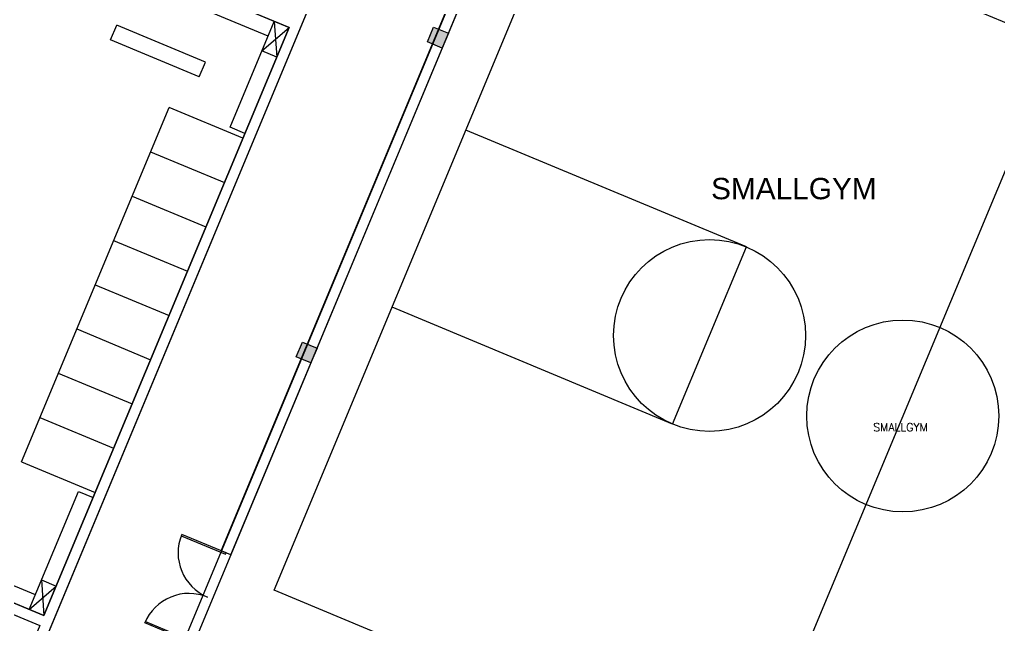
# Model space of a CAD drawing. Header units: inches. Extents: x -13030 to 12419, y -17984 to 4650.
# Drawn here: x 2606 to 3341, y -14973 to -14518 of the extents above; entities that cross this region are included whole.
import ezdxf
from ezdxf.enums import TextEntityAlignment as Align

# ---------------------------------------------------------------- set-up
doc = ezdxf.new("R2010")
doc.units = ezdxf.units.IN
doc.header["$LTSCALE"] = 48
doc.header["$MEASUREMENT"] = 0
doc.layers.get('0').update_dxf_attribs({"linetype": 'CONTINUOUS'})
for name, color, linetype in [('A-COLS', 1, 'CONTINUOUS'), ('A-COLS-GRID', 41, 'CONTINUOUS'), ('A-DOOR', 30, 'CONTINUOUS'), ('A-FLOR', 41, 'CONTINUOUS'), ('A-FURN', 41, 'CONTINUOUS'), ('A-WALLS', 1, 'CONTINUOUS'), ('CAFM_ID', 8, 'CONTINUOUS'), ('CAFM_SPACE', 5, 'CONTINUOUS'), ('CAFM_Space_Label', 7, 'CONTINUOUS')]:
    doc.layers.add(name, color=color, linetype=linetype)
doc.styles.add('CAFM-TXT', font='txt.shx', dxfattribs={"height": 6})

# ---------------------------------------------------------------- blocks, each defined once
blk = doc.blocks.new('DR-DOUB')
for p, q in [((0, 0.5), (0.015625, 0.5)), ((0, 0), (0, 0.5)), ((0.015625, 0.5), (0.015625, 0)), ((1, 0.5), (0.984375, 0.5)), ((0.984375, 0.5), (0.984375, 0)), ((1, 0), (1, 0.5)), ((0.015625, 0), (0, 0)), ((0.984375, 0), (1, 0))]:
    blk.add_line(p, q)
for centre, start, end in [((0, 0), 0, 90), ((1, 0), 90, 180)]:
    blk.add_arc(centre, 0.5, start, end)

msp = doc.modelspace()

# ---------------------------------------------------------------- linework, layer by layer
at = {"layer": 'A-COLS'}
for points in [[(2916.61, -14523.76), (2927.69, -14528.37), (2923.07, -14539.45), (2912, -14534.84)], [(2818.15, -14760.07), (2829.23, -14764.68), (2824.61, -14775.76), (2813.53, -14771.14)]]:
    msp.add_lwpolyline(points, close=True, dxfattribs=at)
at = {"layer": 'A-COLS-GRID'}
for points in [[(2916.61, -14523.76), (2927.69, -14528.37), (2912, -14534.84), (2923.07, -14539.45)], [(2818.15, -14760.07), (2829.23, -14764.68), (2813.53, -14771.14), (2824.61, -14775.76)]]:
    msp.add_solid(points, dxfattribs=at)
at = {"layer": 'A-FLOR'}
for p, q in [((2796.92, -14946.22), (3029.23, -14388.68)), ((3740, -14684.84), (3029.23, -14388.68)), ((3384.61, -14536.76), (3152.3, -15094.3)), ((3151.23, -14688.68), (2940.77, -14600.99)), ((3095.84, -14821.6), (3151.23, -14688.68)), ((3095.84, -14821.6), (2885.38, -14733.91)), ((3507.69, -15242.38), (2796.92, -14946.22))]:
    msp.add_line(p, q, dxfattribs=at)
for centre in [(3123.53, -14755.14), (3268.46, -14815.53)]:
    msp.add_circle(centre, 72, dxfattribs=at)
at = {"layer": 'A-FURN'}
for p, q in [((2792.46, -14530.53), (2648.46, -14470.53)), ((2764, -14598.83), (2797.07, -14519.45)), ((2797.07, -14519.45), (2798.92, -14546.22)), ((2674.3, -14533.3), (2678.92, -14522.22)), ((2745.38, -14549.91), (2678.92, -14522.22)), ((2787.84, -14541.6), (2808.15, -14524.07)), ((2740.77, -14560.99), (2674.3, -14533.3)), ((2798.92, -14546.22), (2787.84, -14541.6)), ((2740.77, -14560.99), (2745.38, -14549.91)), ((2607.38, -14849.91), (2718.15, -14584.07)), ((2773.54, -14607.14), (2718.15, -14584.07)), ((2775.07, -14603.45), (2764, -14598.83)), ((2704.3, -14617.3), (2759.69, -14640.37)), ((2690.46, -14650.53), (2745.84, -14673.6)), ((2676.61, -14683.76), (2732, -14706.83)), ((2662.77, -14716.99), (2718.15, -14740.07)), ((2648.92, -14750.22), (2704.3, -14773.3)), ((2635.07, -14783.45), (2690.46, -14806.53)), ((2621.23, -14816.68), (2676.61, -14839.76)), ((2607.38, -14849.91), (2662.77, -14872.99)), ((2433.23, -14872.68), (2617.84, -14949.6)), ((2613.23, -14960.68), (2650.15, -14872.07)), ((2650.15, -14872.07), (2661.23, -14876.68)), ((2622.46, -14938.53), (2633.53, -14943.14)), ((2622.46, -14938.53), (2624.3, -14965.3)), ((2613.23, -14960.68), (2633.53, -14943.14))]:
    msp.add_line(p, q, dxfattribs=at)
at = {"layer": 'A-WALLS'}
for p, q in [((2757.23, -14916.68), (2967.23, -14412.68)), ((2764.61, -14919.76), (2974.61, -14415.76)), ((2604.76, -15032.99), (2851.69, -14440.37)), ((2808.15, -14524.07), (2610.61, -14441.76)), ((2624.3, -14965.3), (2808.15, -14524.07)), ((2428.61, -14883.76), (2624.3, -14965.3)), ((2471.69, -14910.37), (2621.23, -14972.68)), ((2764.61, -14919.76), (2757.23, -14916.68))]:
    msp.add_line(p, q, dxfattribs=at)
at = {"layer": 'CAFM_SPACE'}
for points in [[(2154.61, -14251.76), (2326.31, -14323.3), (2300.15, -14386.06), (2307.54, -14389.14), (2333.69, -14326.37), (2405.69, -14356.37), (2407.23, -14352.68), (2451.54, -14371.14), (2450, -14374.83), (2808.15, -14524.07), (2624.3, -14965.3), (2428.61, -14883.76), (2425.53, -14891.14), (2464.3, -14907.3), (2435.07, -14977.45), (2047.38, -14815.91), (2240.46, -14352.53), (2131.54, -14307.14), (2154.61, -14251.76)], [(3021.54, -14303.14), (3808, -14630.86), (3517.23, -15328.68), (2730.76, -15000.96)], [(2471.69, -14910.37), (2621.23, -14972.68), (2567.38, -15101.91), (2460.3, -15057.3), (2481.84, -15005.6), (2526.15, -15024.07), (2529.23, -15016.68), (2442.46, -14980.53), (2471.69, -14910.37)]]:
    msp.add_lwpolyline(points, close=True, dxfattribs=at)
msp.add_lwpolyline([(1730.7, -16463.79), (1721.49, -16318.04, 0.263444), (2124.15, -16069.9), (2165.07, -15989.45), (2199.69, -15906.37), (2188.61, -15901.76), (2491.69, -15174.37), (2537.84, -15193.6), (2577.07, -15099.45), (2927.07, -14259.45), (3015.69, -14296.37), (2323.38, -15957.91), (2314.15, -15954.06), (2208.76, -16206.99), (2209.44, -16207.27, -0.228203), (1730.7, -16463.79)], format="xyb", close=True, dxfattribs=at)

# ---------------------------------------------------------------- block references
at = {"layer": 'A-DOOR', "xscale": 72, "yscale": 72, "rotation": 67.38000000000002}
msp.add_blockref('DR-DOUB', (2733.23, -14984.68), dxfattribs=at)

# ---------------------------------------------------------------- texts
at = {"layer": 'CAFM_ID', "style": 'CAFM-TXT'}
msp.add_text('SMALLGYM', height=6, dxfattribs=at).set_placement((3266.77, -14826.99), align=Align.CENTER)
at = {"layer": 'CAFM_Space_Label', "color": 7, "insert": (3186.77, -14644.99), "char_height": 0.2, "attachment_point": 5}
msp.add_mtext('{\\fSansSerif;\\H16;SMALLGYM}', dxfattribs=at)

doc.saveas('drawing.dxf')
